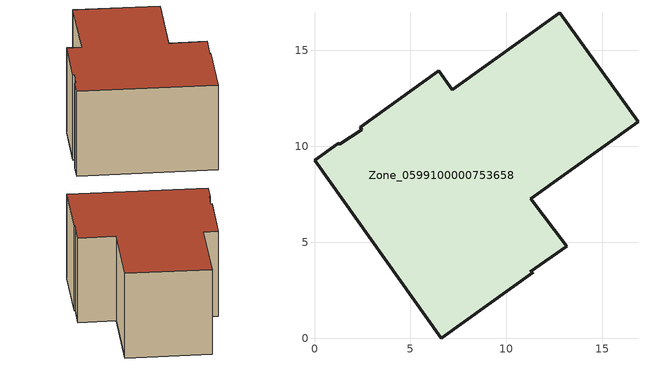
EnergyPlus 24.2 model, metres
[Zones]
Zone_0599100000753658
 floor ground (C_G): 0,9.27 1.2,10.13 1.34,10.15 2.48,10.87 2.39,10.99 6.49,13.93 7.19,12.95 12.78,16.96 16.86,11.27 11.28,7.28 13.14,4.79 11.25,3.46 11.39,3.43 6.62,0 z0
 wall outside (C_F): 2.48,10.87 1.34,10.15 1.2,10.13 0,9.27 6.62,0 11.39,3.43 11.25,3.46 13.14,4.79 11.28,7.28 16.86,11.27 12.78,16.96 7.19,12.95 6.49,13.93 2.39,10.99 2.48,10.87 z0:7.52
 roof outside (C_R): 11.25,3.46 13.14,4.79 11.28,7.28 16.86,11.27 12.78,16.96 7.19,12.95 6.49,13.93 2.39,10.99 2.48,10.87 1.34,10.15 1.2,10.13 0,9.27 6.62,0 11.39,3.43 z7.52
[BUILDING]
Pand.0599100000753658: North Axis=0; Terrain=City; Loads Convergence Tolerance Value=0.04; Temperature Convergence Tolerance Value=0.4; Solar Distribution=FullExterior; Maximum Number of Warmup Days=25; Minimum Number of Warmup Days=1
[Site:Location]
Rotterdam.The.Hague.AP_ZH_NLD Design_Conditions: Latitude=51.96; Longitude=4.45; Time Zone=1; Elevation=-4.5
[SITE:GROUNDTEMPERATURE:BUILDINGSURFACE]
18, 18, 18, 18, 18, 18, 18, 18, 18, 18, 18, 18
[MATERIAL] Thermal Absorptance=0.9; Solar Absorptance=0.7; Visible Absorptance=0.7
Name | Roughness | Thickness | Conductivity | Density | Specific Heat
G.D.2006-2014 | MediumSmooth | 0.15 | 0.06 | 540 | 1210
F.D.2006-2014 | Rough | 0.3 | 0.12 | 1920 | 840
R.D.2006-2014 | MediumRough | 0.2 | 0.08 | 1500 | 1000
[CONSTRUCTION]
C_G: G.D.2006-2014
C_F: F.D.2006-2014
C_R: R.D.2006-2014
[ZONE]
Zone_0599100000753658: Type=1; Multiplier=1; Ceiling Height=Autocalculate; Volume=Autocalculate; Floor Area=autocalculate; Part of Total Floor Area=Yes
[ZONEINFILTRATION:DESIGNFLOWRATE]
Infil_Zone_0599100000753658: Zone or ZoneList or Space or SpaceList=Zone_0599100000753658; Schedule=AlwaysOn; Design Flow Rate Calculation Method=Flow/Area; Flow Rate per Floor Area=0.0021; Constant Term Coefficient=1; Temperature Term Coefficient=0; Velocity Term Coefficient=0; Velocity Squared Term Coefficient=0
[HVACTEMPLATE:ZONE:IDEALLOADSAIRSYSTEM]
Zone_0599100000753658: Maximum Heating Supply Air Temperature=50; Minimum Cooling Supply Air Temperature=13; Maximum Heating Supply Air Humidity Ratio=0.0156; Minimum Cooling Supply Air Humidity Ratio=0.0077; Heating Limit=NoLimit; Cooling Limit=NoLimit; Dehumidification Control Type=ConstantSensibleHeatRatio; Cooling Sensible Heat Ratio=0.7; Dehumidification Setpoint=60; Humidification Control Type=None; Humidification Setpoint=30; Outdoor Air Method=None; Outdoor Air Flow Rate per Person=0.00944; Outdoor Air Flow Rate per Zone Floor Area=0; Outdoor Air Flow Rate per Zone=0; Demand Controlled Ventilation Type=None; Outdoor Air Economizer Type=NoEconomizer; Heat Recovery Type=None; Sensible Heat Recovery Effectiveness=0.7; Latent Heat Recovery Effectiveness=0.65
[ZONECONTROL:THERMOSTAT]
ThermostatControl_Zone_0599100000753658: Zone or ZoneList=Zone_0599100000753658; Control Type Schedule=DualSetpointControlType; Control 1=Thermostat_Zone_0599100000753658; Temperature Difference Between Cutout And Setpoint=0
[THERMOSTATSETPOINT:DUALSETPOINT]
Thermostat_Zone_0599100000753658: Heating Setpoint Temperature Schedule=HeatingSetpoint_Zone_0599100000753658; Cooling Setpoint Temperature Schedule=CoolingSetpoint_Zone_0599100000753658
[SCHEDULE:COMPACT]
HeatingSetpoint_Zone_0599100000753658: Through: 12/31, For: AllDays, Until: 24:00, 21
CoolingSetpoint_Zone_0599100000753658: Through: 12/31, For: AllDays, Until: 24:00, 24
DualSetpointControlType: Through: 12/31, For: AllDays, Until: 24:00, 4
AlwaysOn: Through: 12/31, For: AllDays, Until: 24:00, 1
